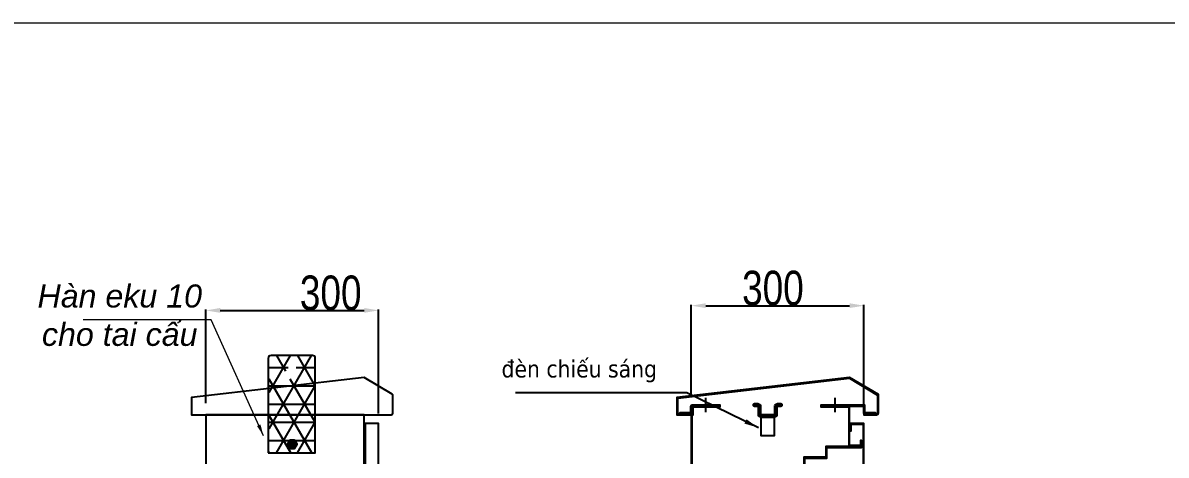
# Model space of a CAD drawing. Header units: inches. Extents: x 21 to 136330, y 8 to 58290.
# Drawn here: x 30716 to 32703, y 44535 to 45287 of the extents above; entities that cross this region are included whole.
import ezdxf
from ezdxf.enums import TextEntityAlignment as Align

# ---------------------------------------------------------------- set-up
doc = ezdxf.new("R2010")
doc.units = ezdxf.units.IN
doc.header["$MEASUREMENT"] = 0
for name, color, linetype, lineweight in [('0 TĂNG CỨNG', 7, 'Continuous', 15), ('ME-DIM', 8, 'Continuous', 13), ('Visible (ISO)', 7, 'Continuous', 50)]:
    doc.layers.add(name, color=color, linetype=linetype, lineweight=lineweight)
for name, color, linetype, transparency in [('@.0.DM. KÍCH THƯỚC', 8, 'Continuous', 0.2), ('@.0.DM. KÍCH THƯỚC @ 1', 8, 'Continuous', 0.2), ('@.DM. KÍCH THƯỚC', 8, 'Continuous', 0.2), ('@.DM. KÍCH THƯỚC @ 1', 8, 'Continuous', 0.2)]:
    doc.layers.add(name, color=color, linetype=linetype, transparency=transparency)
doc.layers.add('@.0.DM. NÉT CHÍNH', color=7, linetype='Continuous')
doc.styles.add('ARIAL', font='arial.ttf')
doc.styles.add('Note Text (ISO)', font='tahoma.ttf')
doc.styles.add('roman', font='roman.shx', dxfattribs={"width": 0.8})
doc.styles.add('Tahoma (Input Text)', font='tahoma.ttf')
doc.styles.add('TEXT-ELECTRICAL', font='')
doc.styles.get('TEXT-ELECTRICAL').set_extended_font_data('.VnArial NarrowH')
doc.dimstyles.new('Kích thước Duy Mạnh', dxfattribs={"dimtxt": 30, "dimasz": 25, "dimexe": 1.25, "dimexo": 20, "dimtad": 1, "dimdec": 1, "dimtxsty": 'roman', "dimcen": 2.5, "dimclrd": 8, "dimclre": 8, "dimclrt": 2, "dimadec": 0, "dimazin": 0, "dimtfac": 1, "dimtdec": 1, "dimtix": 1, "dimtmove": 0, "dimatfit": 3, "dimfxl": 1, "dimtfillclr": 1, "dimarcsym": 0})
doc.dimstyles.new('ME DIM 1-20', dxfattribs={"dimscale": 20, "dimtxt": 2, "dimasz": 1, "dimexe": 0.5, "dimexo": 0.5, "dimgap": 0.5, "dimtad": 1, "dimdec": 0, "dimzin": 0, "dimdsep": 46, "dimtxsty": 'TEXT-ELECTRICAL', "dimblk": 'OBLIQUE', "dimcen": 0, "dimdle": 0.5, "dimclrd": 256, "dimclre": 256, "dimclrt": 256, "dimadec": 0, "dimazin": 0, "dimtfac": 1, "dimtdec": 0, "dimtix": 1, "dimtofl": 0, "dimtmove": 0, "dimatfit": 3, "dimfxl": 1, "dimtolj": 1, "dimtzin": 0, "dimlwd": -1, "dimlwe": -1, "dimarcsym": 0})

# ---------------------------------------------------------------- blocks, each defined once
blk = doc.blocks.new('KHUNG KT1')
at = {"color": 7}
blk.add_lwpolyline([(0, 0), (7128, 0), (7128, -5040), (0, -5040)], close=True, dxfattribs=at)
at = {"color": 1, "style": 'Tahoma (Input Text)', "flags": 8}
for tag, p in [('#03', (1514.7, -4846.3)), ('#01', (328.9, -4851.1)), ('#05', (2819, -4851.1)), ('#07', (4424, -4851.1)), ('#09', (5172.9, -4851.1)), ('#02', (189.8, -4995.1)), ('#04', (1755.3, -4995.1)), ('#06', (2727.8, -4995.1)), ('#08', (4382.7, -4995.1)), ('#10', (5172.9, -4995.1))]:
    blk.add_attdef(tag, p, '', height=60, dxfattribs=at)
blk.add_attdef('#11', text='', height=60, dxfattribs=at).set_placement((6996, -4961.6), align=Align.CENTER)
at = {"layer": '0 TĂNG CỨNG', "color": 1, "style": 'ARIAL'}
blk.add_attdef('#12', (852.8, -4987.6), '', height=60, dxfattribs=at)
blk = doc.blocks.new('*D759')
at = {"layer": '@.DM. KÍCH THƯỚC', "color": 8, "lineweight": -2, "transparency": 16777216}
for p, q in [((31877.6, 44639.1), (31877.6, 44796.4)), ((32177.6, 44607.6), (32177.6, 44796.4))]:
    blk.add_line(p, q, dxfattribs=at)
at = {"layer": '@.DM. KÍCH THƯỚC', "lineweight": -2, "transparency": 16777216}
blk.add_line((31902.6, 44795.1), (32152.6, 44795.1), dxfattribs=at)
at = {"layer": '@.DM. KÍCH THƯỚC', "transparency": 16777216}
for points in [[(31902.6, 44799.3), (31902.6, 44791), (31877.6, 44795.1)], [(32152.6, 44799.3), (32152.6, 44791), (32177.6, 44795.1)]]:
    blk.add_solid(points, dxfattribs=at)
at = {"layer": 'Defpoints', "color": 0, "transparency": 16777216}
for p in [(32177.6, 44795.1), (31877.6, 44619.1), (32177.6, 44587.6)]:
    blk.add_point(p, dxfattribs=at)
at = {"layer": '@.DM. KÍCH THƯỚC', "color": 2, "transparency": 16777216, "insert": (31965.9, 44855.8), "char_height": 60, "attachment_point": 1, "style": 'roman'}
blk.add_mtext('300', dxfattribs=at)
blk = doc.blocks.new('*D760')
at = {"layer": '@.DM. KÍCH THƯỚC', "color": 8, "lineweight": -2, "transparency": 16777216}
for p, q in [((31034.3, 44625.6), (31034.3, 44788.2)), ((31334.3, 44607.6), (31334.3, 44788.2))]:
    blk.add_line(p, q, dxfattribs=at)
at = {"layer": '@.DM. KÍCH THƯỚC', "lineweight": -2, "transparency": 16777216}
blk.add_line((31059.3, 44786.9), (31309.3, 44786.9), dxfattribs=at)
at = {"layer": '@.DM. KÍCH THƯỚC', "transparency": 16777216}
for points in [[(31059.3, 44791.1), (31059.3, 44782.7), (31034.3, 44786.9)], [(31309.3, 44791.1), (31309.3, 44782.7), (31334.3, 44786.9)]]:
    blk.add_solid(points, dxfattribs=at)
at = {"layer": 'Defpoints', "color": 0, "transparency": 16777216}
for p in [(31334.3, 44786.9), (31034.3, 44605.6), (31334.3, 44587.6)]:
    blk.add_point(p, dxfattribs=at)
at = {"layer": '@.DM. KÍCH THƯỚC', "color": 2, "transparency": 16777216, "insert": (31197.6, 44847.5), "char_height": 60, "attachment_point": 1, "style": 'roman'}
blk.add_mtext('300', dxfattribs=at)
blk = doc.blocks.new('bl10')
h = blk.add_hatch()
h.set_pattern_fill('ANGLE', color=256, scale=0.5, style=0)
h.set_pattern_definition([(0, (-95209.8878, -16108.5042), (0, 3.4925), [2.54, -0.9525]), (90, (-95209.8878, -16108.5042), (-3.4925, 2e-16), [2.54, -0.9525])])
edge = h.paths.add_edge_path(flags=16)
edge.add_arc((0, 7.4), 5, 0, 360)
h.paths.add_polyline_path([(-4.2, 14.7), (-8.5, 7.4), (-4.2, 0), (4.2, 0), (8.5, 7.4), (4.2, 14.7)])
h = blk.add_hatch()
h.set_pattern_fill('DOTS', color=256, style=0)
h.set_pattern_definition([(0, (-95209.8878, -16108.5042), (0.79375, 1.5875), [0, -1.5875])])
edge = h.paths.add_edge_path()
edge.add_arc((0, 7.4), 5, 0, 360)
at = {"color": 252}
for p, q in [((-0.5, 7.4), (0.5, 7.4)), ((0, 6.9), (0, 7.9))]:
    blk.add_line(p, q, dxfattribs=at)
blk.add_lwpolyline([(-4.2, 14.7), (-8.5, 7.4), (-4.2, 0), (4.2, 0), (8.5, 7.4), (4.2, 14.7)], close=True)
blk.add_circle((0, 7.4), 5)
blk = doc.blocks.new('_Oblique')
at = {"color": 0, "linetype": 'ByBlock', "lineweight": -2}
blk.add_line((-0.5, -0.5), (0.5, 0.5), dxfattribs=at)

msp = doc.modelspace()

# ---------------------------------------------------------------- hatches: boundary and pattern name
h = msp.add_hatch()
h.set_pattern_fill('NET3', color=252, scale=10, style=0)
h.set_pattern_definition([(0, (-64041.24, 28431.706), (0, 31.75), []), (60, (-64041.24, 28431.706), (-27.496307, 15.875), []), (120, (-64041.24, 28431.706), (-27.496307, -15.875), [])])
edge = h.paths.add_edge_path()
edge.add_line((31144.3123, 44539.1229), (31224.3123, 44539.1229))
edge.add_line((31224.3123, 44539.1229), (31224.3123, 44703.59))
edge.add_arc((31219.3123, 44703.59), 5, 0, 90)
edge.add_line((31219.3123, 44708.59), (31149.3123, 44708.59))
edge.add_arc((31149.3123, 44703.59), 5, 90, 180)
edge.add_line((31144.3123, 44703.59), (31144.3123, 44539.1229))
edge = h.paths.add_edge_path(flags=16)
edge.add_arc((31184.3123, 44678.59), 11.5, 0, 360)
h.paths.add_polyline_path([(31180.0623, 44561.4841), (31175.8123, 44554.1229), (31180.0623, 44546.7616), (31188.5623, 44546.7616), (31192.8123, 44554.1229), (31188.5623, 44561.4841)], flags=16)
edge = h.paths.add_edge_path(flags=0)
edge.add_arc((31184.3123, 44554.1229), 5, 0, 360)
edge = h.paths.add_edge_path(flags=0)
edge.add_line((31184.3123, 44553.6229), (31184.3123, 44554.6229))
edge = h.paths.add_edge_path(flags=0)
edge.add_line((31183.8123, 44554.1229), (31184.8123, 44554.1229))

# ---------------------------------------------------------------- linework, layer by layer
at = {"color": 252}
msp.add_lwpolyline([(31142.4343, 44539.1229), (31224.3123, 44539.1229), (31224.3123, 44703.59, 0.414213562), (31219.3123, 44708.59), (31147.4343, 44708.59, 0.414213562), (31142.4343, 44703.59)], format="xyb", close=True, dxfattribs=at)
at = {"layer": '@.0.DM. NÉT CHÍNH'}
for p, q in [((31902.5978, 44609.8723), (31902.5978, 44634.8747)), ((32127.5978, 44609.8723), (32127.5978, 44634.8747))]:
    msp.add_line(p, q, dxfattribs=at)
for points in [[(31010.8123, 44605.6229), (31334.3113, 44605.5619), (31356.3113, 44605.5596, 0.414213562), (31359.3116, 44608.5592), (31359.3148, 44638.8607, 0.263446003), (31357.8585, 44641.4333), (31309.3178, 44670.5649), (31009.3123, 44635.6229), (31009.3123, 44605.6229)], [(31876.0978, 44619.1229), (31876.0978, 44610.1229, -0.414213562), (31874.5978, 44608.6229), (31857.5978, 44608.6229), (31857.5978, 44607.1229), (31874.5978, 44607.1229, 0.414213562), (31877.5978, 44610.1229), (31877.5978, 44619.1229, -0.414213562), (31879.0978, 44620.6229), (31927.5978, 44620.6229), (31927.5978, 44622.1229), (31879.0978, 44622.1229, 0.414213562)], [(31881.0978, 44617.6229, -0.414213562), (31882.5978, 44619.1229), (31927.5978, 44619.1229), (31927.5978, 44620.6229), (31882.5978, 44620.6229, 0.414213562), (31879.5978, 44617.6229), (31879.5978, 44605.6229), (31881.0978, 44605.6229)], [(32180.5978, 44607.1229), (32197.5978, 44607.1229), (32197.5978, 44608.6229), (32180.5978, 44608.6229, -0.414213562), (32179.0978, 44610.1229), (32179.0978, 44622.1229), (32102.5978, 44622.1229), (32102.5978, 44620.6229), (32177.5978, 44620.6229), (32177.5978, 44610.1229, 0.414213562)], [(32151.0978, 44617.6229), (32151.0978, 44550.6229), (32171.0978, 44550.6229), (32171.0978, 44552.1229), (32152.5978, 44552.1229), (32152.5978, 44617.6229, 0.414213562), (32149.5978, 44620.6229), (32102.5978, 44620.6229), (32102.5978, 44619.1229), (32149.5978, 44619.1229, -0.414213562)]]:
    msp.add_lwpolyline(points, format="xyb", close=True, dxfattribs=at)
msp.add_lwpolyline([(31855.5978, 44605.6229), (31877.5978, 44605.6229), (31877.5978, 44607.1229), (31854.0978, 44607.1229), (31854.0978, 44634.2348), (32152.2419, 44669.0324), (32201.1003, 44639.7101), (32201.097, 44608.5594, -0.414213562), (32199.5969, 44607.0596), (32177.5969, 44607.0619), (32177.5967, 44605.5619), (32199.5967, 44605.5596, 0.414213562), (32202.597, 44608.5592), (32202.6004, 44640.5592), (32152.6032, 44670.5649), (31852.5978, 44635.6229), (31852.5978, 44605.6231), (31877.5978, 44605.6198)], format="xyb", dxfattribs=at)
for points in [[(31879.0978, 43670.6229), (31879.0978, 44619.1229), (31877.5978, 44619.1229), (31877.5978, 43670.6229)], [(31034.3123, 43670.6229), (31309.3123, 43670.6229), (31309.3123, 44605.5651), (31034.3123, 44605.5651)], [(31310.8123, 43670.6229), (31334.3123, 43670.6229), (31334.3123, 44590.6229), (31310.8123, 44590.6229)], [(32176.0978, 44589.1229), (32176.0978, 43672.1229), (32155.5978, 43672.1229), (32155.5978, 43683.6229), (32154.0978, 43683.6229), (32154.0978, 43670.6229), (32177.5978, 43670.6229), (32177.5978, 44590.6229), (32154.0978, 44590.6229), (32154.0978, 44577.6229), (32155.5978, 44577.6229), (32155.5978, 44589.1229)], [(32074.5978, 44514.6229), (32074.5978, 44530.1229), (32113.0978, 44530.1229), (32113.0978, 44548.6229), (32173.0978, 44548.6229), (32173.0978, 44560.6229), (32171.5978, 44560.6229), (32171.5978, 44550.1229), (32111.5978, 44550.1229), (32111.5978, 44531.6229), (32073.0978, 44531.6229), (32073.0978, 44514.6229)]]:
    msp.add_lwpolyline(points, close=True, dxfattribs=at)
at = {"layer": '@.0.DM. NÉT CHÍNH', "color": 1}
msp.add_lwpolyline([(31998.8014, 44602.7947), (32021.8014, 44602.7947), (32021.8014, 44568.7947), (31998.8014, 44568.7947)], close=True, dxfattribs=at)
at = {"layer": '@.0.DM. NÉT CHÍNH', "color": 0}
msp.add_circle((31184.3123, 44554.1229), 6.5, dxfattribs=at)
at = {"layer": 'Visible (ISO)'}
msp.add_lwpolyline([(32023.8014, 44620.2947, -0.414213562), (32026.8014, 44623.2947), (32033.8014, 44623.2947), (32033.8014, 44621.7947), (32026.8014, 44621.7947, 0.414213562), (32025.3014, 44620.2947), (32025.3014, 44605.6947, -0.414213562), (32022.4014, 44602.7947), (31998.2014, 44602.7947, -0.414213562), (31995.3014, 44605.6947), (31995.3014, 44620.2947, 0.414213562), (31993.8014, 44621.7947), (31986.8014, 44621.7947), (31986.8014, 44623.2947), (31993.8014, 44623.2947, -0.414213562), (31996.8014, 44620.2947), (31996.8014, 44605.6947, 0.414213562), (31998.2014, 44604.2947), (32022.4014, 44604.2947, 0.414213562), (32023.8014, 44605.6947)], format="xyb", close=True, dxfattribs=at)

# ---------------------------------------------------------------- block references
at = {"color": 252}
msp.add_blockref('bl10', (31184.3123, 44546.7616), dxfattribs=at)
at = {"layer": '0 TĂNG CỨNG', "color": 1, "xscale": 0.8792977987369557, "yscale": 0.8792977987369557, "zscale": 0.8792977987369557}
msp.add_blockref('KHUNG KT1', (26750.5918, 45286.5478), dxfattribs=at)

# ---------------------------------------------------------------- texts
at = {"color": 7, "insert": (30884.6375, 44744.9546), "char_height": 40, "width": 704.873142, "attachment_point": 5, "style": 'ARIAL'}
msp.add_mtext('{\\fArial|b0|i1|c0|p34;Hàn eku 10\\Pcho tai cẩu\\P }', dxfattribs=at)
at = {"layer": '@.0.DM. KÍCH THƯỚC', "insert": (31818.0353, 44700.3226), "char_height": 30, "width": 305.210261, "attachment_point": 3, "style": 'Note Text (ISO)'}
msp.add_mtext('đèn chiếu sáng', dxfattribs=at)

# ---------------------------------------------------------------- dimensions: what is measured, and where the dimension line sits
at = {"layer": '@.DM. KÍCH THƯỚC @ 1', "color": 0}
dim = msp.add_linear_dim(base=(32177.5978, 44795.1262), p1=(31877.5978, 44619.1229), p2=(32177.5978, 44587.6229), angle=180, dimstyle='Kích thước Duy Mạnh', override={"dimscale": 1, "dimtxt": 60, "dimdec": 0, "dimclrd": 256, "dimtdec": 0, "dimtix": 1, "dimtofl": 0, "dimtmove": 0, "dimatfit": 1}, dxfattribs=at)
dim.commit()
dim.dimension.update_dxf_attribs({"geometry": '*D759', "text_midpoint": (32027.5978, 44795.1262), "dimtype": 128})
dim = msp.add_linear_dim(base=(31334.3123, 44786.9135), p1=(31034.3123, 44605.6198), p2=(31334.3123, 44587.6229), dimstyle='Kích thước Duy Mạnh', override={"dimscale": 1, "dimtxt": 60, "dimdec": 0, "dimclrd": 256, "dimtdec": 0, "dimtix": 1, "dimtofl": 0, "dimtmove": 0, "dimatfit": 1}, dxfattribs=at)
dim.commit()
dim.dimension.update_dxf_attribs({"geometry": '*D760', "text_midpoint": (31259.3123, 44786.9135), "dimtype": 128})

# ---------------------------------------------------------------- leaders
at = {"layer": '@.0.DM. KÍCH THƯỚC @ 1', "annotation_type": 0, "has_hookline": 1, "hookline_direction": 1, "text_width": 272.3371}
msp.add_leader([(31994.2491, 44583.0081), (31869.9898, 44643.3644), (31844.9898, 44643.3644)], dimstyle='Kích thước Duy Mạnh', override={"dimscale": 1, "dimdec": 0, "dimclrd": 256, "dimtdec": 0}, dxfattribs=at)
at = {"layer": 'ME-DIM'}
msp.add_leader([(31134.3123, 44569.1229), (31043.5691, 44770.3491), (30821.147, 44770.3491)], dimstyle='ME DIM 1-20', dxfattribs=at)

doc.saveas('drawing.dxf')
